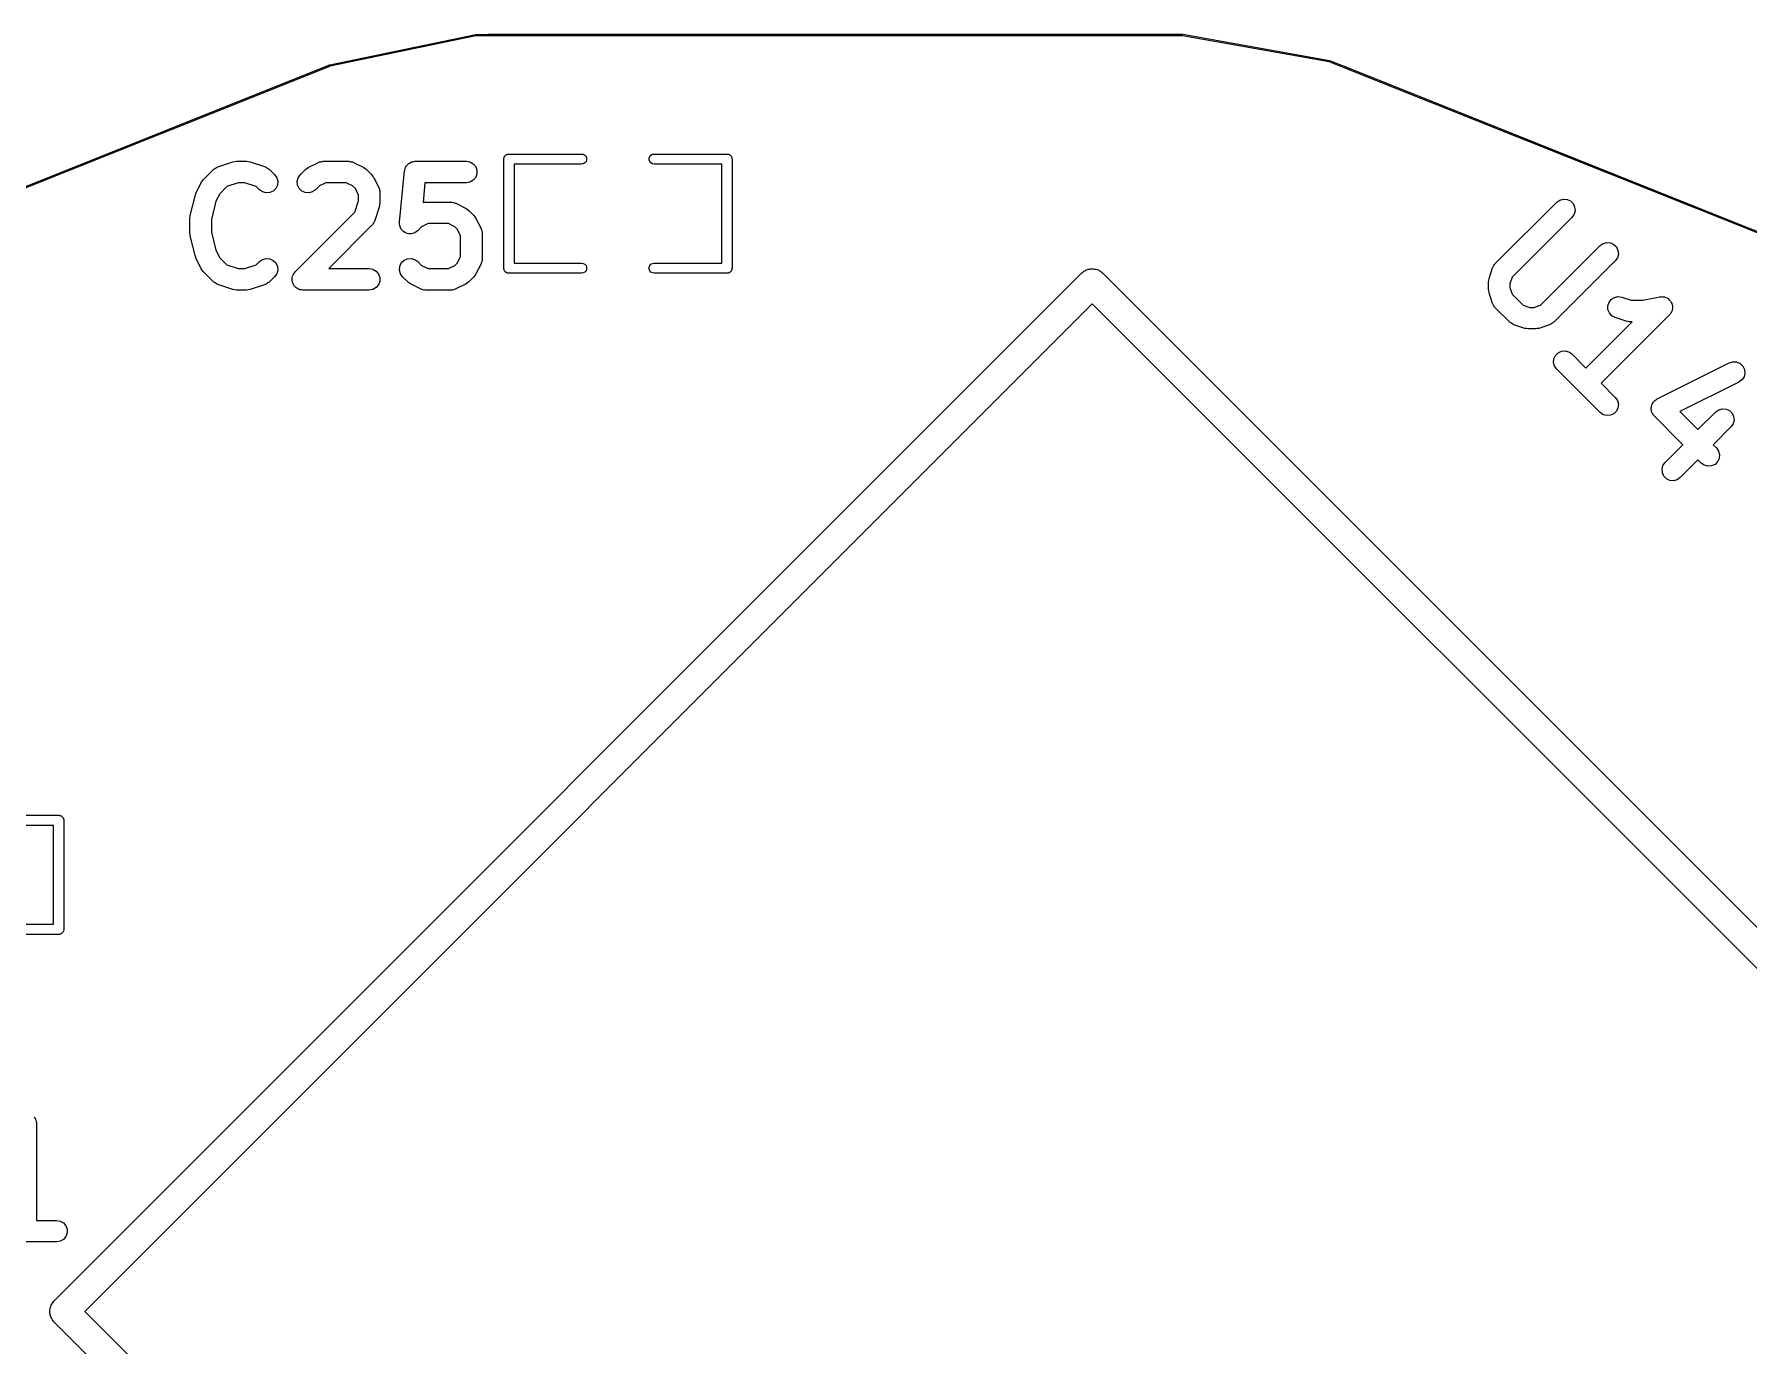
# Model space of a CAD drawing. Extents: x 69.6 to 139.6, y -158 to -61.
# Drawn here: x 98.99 to 110.97, y -103.19 to -94.03 of the extents above; entities that cross this region are included whole.
import ezdxf

# ---------------------------------------------------------------- set-up
doc = ezdxf.new("R2010")
doc.units = 0
doc.header["$MEASUREMENT"] = 0
doc.layers.add('BLACK', color=7, linetype='CONTINUOUS')

msp = doc.modelspace()

# ---------------------------------------------------------------- linework, layer by layer
at = {"layer": 'Black'}
for p, q in [((101.056, -94.2397), (102.076, -94.0284)), ((102.078, -94.0383), (101.058, -94.2495)), ((102.076, -94.0284), (102.077, -94.0283)), ((102.076, -94.0284), (102.076, -94.0284)), ((102.077, -94.0283), (102.166, -94.027)), ((102.166, -94.037), (102.078, -94.0383)), ((102.166, -94.027), (102.166, -94.027)), ((102.166, -94.027), (102.166, -94.027)), ((102.166, -94.027), (107.011, -94.027)), ((107.011, -94.037), (102.166, -94.037)), ((107.011, -94.027), (107.012, -94.0273)), ((107.012, -94.0367), (107.011, -94.037)), ((107.012, -94.0273), (107.013, -94.0278)), ((107.013, -94.0362), (107.012, -94.0367)), ((107.013, -94.0277), (107.015, -94.0271)), ((107.013, -94.0278), (107.013, -94.0277)), ((107.013, -94.0364), (107.013, -94.0362)), ((107.015, -94.037), (107.013, -94.0364)), ((107.015, -94.0271), (107.017, -94.0271)), ((108.04, -94.2196), (107.015, -94.037)), ((107.017, -94.0271), (108.042, -94.2098)), ((97.1228, -95.8128), (101.05, -94.242)), ((101.054, -94.2512), (97.1265, -95.8221)), ((101.05, -94.242), (101.052, -94.2416)), ((101.052, -94.2416), (101.053, -94.2417)), ((101.053, -94.2415), (101.054, -94.2404)), ((101.053, -94.2417), (101.053, -94.2415)), ((101.054, -94.2404), (101.056, -94.2397)), ((101.055, -94.2503), (101.054, -94.2512)), ((101.056, -94.2495), (101.055, -94.2503)), ((101.058, -94.2495), (101.056, -94.2496)), ((101.056, -94.2496), (101.056, -94.2495)), ((108.123, -94.2513), (108.04, -94.2196)), ((108.042, -94.2098), (108.043, -94.21)), ((108.043, -94.21), (108.043, -94.2101)), ((108.043, -94.2101), (108.126, -94.2419)), ((112.05, -95.8221), (108.123, -94.2513)), ((108.126, -94.2419), (108.126, -94.2419)), ((108.126, -94.2419), (108.127, -94.242)), ((108.127, -94.242), (112.054, -95.8128)), ((102.273, -94.8928), (102.274, -94.8899)), ((102.274, -94.8899), (102.275, -94.8868)), ((102.275, -94.8868), (102.276, -94.8841)), ((102.276, -94.8841), (102.277, -94.8812)), ((102.277, -94.8812), (102.279, -94.8788)), ((102.279, -94.8788), (102.281, -94.8761)), ((102.281, -94.8761), (102.283, -94.8741)), ((102.283, -94.8741), (102.285, -94.8718)), ((102.285, -94.8718), (102.288, -94.8702)), ((102.288, -94.8702), (102.29, -94.8682)), ((102.29, -94.8682), (102.293, -94.8671)), ((102.293, -94.8671), (102.296, -94.8656)), ((102.296, -94.8656), (102.299, -94.865)), ((102.299, -94.865), (102.302, -94.864)), ((102.302, -94.864), (102.305, -94.864)), ((102.305, -94.864), (102.308, -94.8634)), ((102.308, -94.8634), (102.816, -94.8634)), ((102.816, -94.8634), (102.828, -94.8656)), ((102.828, -94.8656), (102.839, -94.8718)), ((102.839, -94.8718), (102.847, -94.8812)), ((102.847, -94.8812), (102.851, -94.8928)), ((103.289, -94.8928), (103.293, -94.8812)), ((103.293, -94.8812), (103.301, -94.8718)), ((103.301, -94.8718), (103.312, -94.8656)), ((103.312, -94.8656), (103.324, -94.8634)), ((103.324, -94.8634), (103.832, -94.8634)), ((103.832, -94.8634), (103.835, -94.864)), ((103.835, -94.864), (103.838, -94.864)), ((103.838, -94.864), (103.841, -94.865)), ((103.841, -94.865), (103.844, -94.8656)), ((103.844, -94.8656), (103.847, -94.8671)), ((103.847, -94.8671), (103.85, -94.8682)), ((103.85, -94.8682), (103.852, -94.8702)), ((103.852, -94.8702), (103.855, -94.8718)), ((103.855, -94.8718), (103.857, -94.8741)), ((103.857, -94.8741), (103.859, -94.8761)), ((103.859, -94.8761), (103.861, -94.8788)), ((103.861, -94.8788), (103.863, -94.8812)), ((103.863, -94.8812), (103.864, -94.8841)), ((103.864, -94.8841), (103.865, -94.8868)), ((103.865, -94.8868), (103.866, -94.8899)), ((103.866, -94.8899), (103.867, -94.8928)), ((100.172, -95.0434), (100.243, -94.972)), ((100.243, -94.972), (100.247, -94.9695)), ((100.247, -94.9695), (100.25, -94.9663)), ((100.25, -94.9663), (100.258, -94.9621)), ((100.258, -94.9621), (100.265, -94.957)), ((100.265, -94.957), (100.269, -94.9559)), ((100.269, -94.9559), (100.273, -94.9538)), ((100.273, -94.9538), (100.38, -94.9181)), ((100.38, -94.9181), (100.392, -94.9164)), ((100.392, -94.9164), (100.404, -94.9143)), ((100.404, -94.9143), (100.475, -94.9143)), ((100.475, -94.9143), (100.487, -94.9164)), ((100.487, -94.9164), (100.499, -94.9181)), ((100.499, -94.9181), (100.606, -94.9538)), ((100.606, -94.9538), (100.61, -94.9559)), ((100.61, -94.9559), (100.614, -94.957)), ((100.614, -94.957), (100.621, -94.9621)), ((100.621, -94.9621), (100.629, -94.9663)), ((100.629, -94.9663), (100.632, -94.9695)), ((100.632, -94.9695), (100.635, -94.972)), ((100.635, -94.972), (100.671, -95.0077)), ((100.671, -95.0077), (100.686, -95.029)), ((100.836, -95.029), (100.851, -95.0077)), ((100.851, -95.0077), (100.886, -94.972)), ((100.886, -94.972), (100.896, -94.9651)), ((100.896, -94.9651), (100.906, -94.9579)), ((100.906, -94.9579), (100.977, -94.9222)), ((100.977, -94.9222), (100.981, -94.921)), ((100.981, -94.921), (100.985, -94.9188)), ((100.985, -94.9188), (100.994, -94.9173)), ((100.994, -94.9173), (101.002, -94.9148)), ((101.002, -94.9148), (101.006, -94.915)), ((101.006, -94.915), (101.011, -94.9143)), ((101.011, -94.9143), (101.189, -94.9143)), ((101.189, -94.9143), (101.194, -94.915)), ((101.194, -94.915), (101.198, -94.9148)), ((101.198, -94.9148), (101.206, -94.9173)), ((101.206, -94.9173), (101.215, -94.9188)), ((101.215, -94.9188), (101.219, -94.921)), ((101.219, -94.921), (101.223, -94.9222)), ((101.223, -94.9222), (101.294, -94.9579)), ((101.294, -94.9579), (101.304, -94.9651)), ((101.304, -94.9651), (101.314, -94.972)), ((101.314, -94.972), (101.349, -95.0077)), ((101.349, -95.0077), (101.356, -95.0175)), ((101.543, -95.339), (101.579, -94.9818)), ((101.579, -94.9818), (101.58, -94.9791)), ((101.58, -94.9763), (101.583, -94.9666)), ((101.58, -94.9791), (101.58, -94.9763)), ((101.583, -94.9666), (101.586, -94.9567)), ((101.586, -94.9567), (101.588, -94.9544)), ((101.588, -94.9544), (101.589, -94.9518)), ((101.589, -94.9518), (101.595, -94.9439)), ((101.595, -94.9439), (101.601, -94.9356)), ((101.601, -94.9356), (101.604, -94.934)), ((101.604, -94.934), (101.605, -94.9318)), ((101.605, -94.9318), (101.614, -94.9267)), ((101.614, -94.9267), (101.623, -94.9209)), ((101.623, -94.9209), (101.625, -94.9202)), ((101.625, -94.9202), (101.628, -94.9188)), ((101.628, -94.9188), (101.638, -94.917)), ((101.638, -94.917), (101.648, -94.9145)), ((101.648, -94.9145), (101.651, -94.9148)), ((101.651, -94.9148), (101.654, -94.9143)), ((101.654, -94.9143), (102.011, -94.9143)), ((102.011, -94.9143), (102.036, -94.9188)), ((102.036, -94.9188), (102.059, -94.9318)), ((102.059, -94.9318), (102.076, -94.9518)), ((102.076, -94.9518), (102.085, -94.9763)), ((102.085, -95.0023), (102.076, -95.0268)), ((102.085, -94.9763), (102.085, -95.0023)), ((102.272, -94.899), (102.273, -94.8959)), ((102.272, -95.661), (102.272, -94.899)), ((102.273, -94.8959), (102.273, -94.8928)), ((102.816, -94.9346), (102.344, -94.9346)), ((102.344, -94.9346), (102.344, -95.6254)), ((102.828, -94.9324), (102.816, -94.9346)), ((102.839, -94.9262), (102.828, -94.9324)), ((102.847, -94.9168), (102.839, -94.9262)), ((102.851, -94.9052), (102.847, -94.9168)), ((102.851, -94.8928), (102.851, -94.9052)), ((103.289, -94.9052), (103.289, -94.8928)), ((103.293, -94.9168), (103.289, -94.9052)), ((103.301, -94.9262), (103.293, -94.9168)), ((103.312, -94.9324), (103.301, -94.9262)), ((103.324, -94.9346), (103.312, -94.9324)), ((103.796, -94.9346), (103.324, -94.9346)), ((103.796, -95.6254), (103.796, -94.9346)), ((103.867, -94.8928), (103.867, -94.8959)), ((103.867, -94.8959), (103.868, -94.899)), ((103.868, -94.899), (103.868, -95.661)), ((100.122, -95.1343), (100.158, -95.0629)), ((100.158, -95.0629), (100.165, -95.0533)), ((100.165, -95.0533), (100.172, -95.0434)), ((100.337, -95.0906), (100.287, -95.1409)), ((100.416, -95.0643), (100.337, -95.0906)), ((100.463, -95.0643), (100.416, -95.0643)), ((100.542, -95.0906), (100.463, -95.0643)), ((100.565, -95.1137), (100.542, -95.0906)), ((100.586, -95.1287), (100.565, -95.1137)), ((100.611, -95.1354), (100.586, -95.1287)), ((100.661, -95.1222), (100.637, -95.1332)), ((100.679, -95.1037), (100.661, -95.1222)), ((100.69, -95.0801), (100.679, -95.1037)), ((100.686, -95.029), (100.693, -95.0542)), ((100.693, -95.0542), (100.69, -95.0801)), ((100.829, -95.0542), (100.836, -95.029)), ((100.831, -95.0801), (100.829, -95.0542)), ((100.842, -95.1037), (100.831, -95.0801)), ((100.861, -95.1222), (100.842, -95.1037)), ((100.884, -95.1332), (100.861, -95.1222)), ((100.935, -95.1287), (100.91, -95.1354)), ((100.957, -95.1137), (100.935, -95.1287)), ((100.984, -95.0866), (100.957, -95.1137)), ((101.028, -95.0643), (100.984, -95.0866)), ((101.172, -95.0643), (101.028, -95.0643)), ((101.216, -95.0866), (101.172, -95.0643)), ((101.235, -95.1051), (101.216, -95.0866)), ((101.257, -95.1498), (101.235, -95.1051)), ((101.356, -95.0175), (101.364, -95.0272)), ((101.364, -95.0272), (101.399, -95.0986)), ((101.399, -95.0986), (101.4, -95.1027)), ((101.4, -95.1027), (101.403, -95.1065)), ((101.403, -95.1065), (101.404, -95.1151)), ((101.404, -95.1151), (101.407, -95.1236)), ((101.407, -95.1236), (101.406, -95.1279)), ((101.406, -95.1279), (101.407, -95.1321)), ((101.721, -95.0643), (101.708, -95.2031)), ((102.011, -95.0643), (101.721, -95.0643)), ((102.036, -95.0598), (102.011, -95.0643)), ((102.059, -95.0467), (102.036, -95.0598)), ((102.076, -95.0268), (102.059, -95.0467)), ((100.081, -95.2925), (100.117, -95.1497)), ((100.117, -95.1497), (100.12, -95.1422)), ((100.12, -95.1422), (100.122, -95.1343)), ((100.26, -95.194), (100.229, -95.3199)), ((100.287, -95.1409), (100.26, -95.194)), ((100.637, -95.1332), (100.611, -95.1354)), ((100.91, -95.1354), (100.884, -95.1332)), ((101.231, -95.2702), (101.257, -95.1914)), ((101.257, -95.1914), (101.257, -95.1498)), ((101.403, -95.2273), (101.368, -95.3344)), ((101.405, -95.2154), (101.403, -95.2273)), ((101.407, -95.2036), (101.405, -95.2154)), ((101.407, -95.1321), (101.407, -95.2036)), ((101.708, -95.203), (101.716, -95.2005)), ((101.708, -95.2031), (101.708, -95.203)), ((101.716, -95.2005), (101.721, -95.2007)), ((101.721, -95.2007), (101.725, -95.2)), ((101.725, -95.2), (101.904, -95.2)), ((101.904, -95.2), (101.908, -95.2007)), ((101.908, -95.2007), (101.912, -95.2005)), ((101.912, -95.2005), (101.921, -95.203)), ((101.921, -95.203), (101.929, -95.2045)), ((101.929, -95.2045), (101.933, -95.2067)), ((101.933, -95.2067), (101.937, -95.2079)), ((101.937, -95.2079), (102.009, -95.2436)), ((102.009, -95.2436), (102.018, -95.2508)), ((109.201, -95.6293), (109.631, -95.1999)), ((109.631, -95.1999), (109.652, -95.185)), ((109.652, -95.185), (109.677, -95.1783)), ((109.677, -95.1783), (109.703, -95.1805)), ((109.703, -95.1805), (109.727, -95.1915)), ((109.727, -95.1915), (109.745, -95.21)), ((109.745, -95.21), (109.756, -95.2336)), ((109.756, -95.2336), (109.759, -95.2595)), ((100.079, -95.3107), (100.08, -95.3017)), ((100.079, -95.4179), (100.079, -95.3107)), ((100.08, -95.3017), (100.081, -95.2925)), ((100.229, -95.3199), (100.229, -95.4086)), ((100.815, -95.6863), (101.231, -95.2702)), ((101.349, -95.3637), (101.049, -95.6643)), ((101.352, -95.3602), (101.349, -95.3637)), ((101.355, -95.3573), (101.352, -95.3602)), ((101.359, -95.3496), (101.355, -95.3573)), ((101.364, -95.3424), (101.359, -95.3496)), ((101.366, -95.3382), (101.364, -95.3424)), ((101.368, -95.3344), (101.366, -95.3382)), ((101.543, -95.3394), (101.543, -95.339)), ((101.543, -95.3399), (101.543, -95.3394)), ((101.544, -95.3524), (101.543, -95.3399)), ((101.545, -95.3649), (101.544, -95.3524)), ((101.545, -95.3654), (101.545, -95.3649)), ((101.545, -95.3658), (101.545, -95.3654)), ((101.551, -95.3772), (101.545, -95.3658)), ((101.743, -95.35), (101.698, -95.3724)), ((101.886, -95.35), (101.743, -95.35)), ((101.931, -95.3724), (101.886, -95.35)), ((102.018, -95.2508), (102.028, -95.2577)), ((102.028, -95.2577), (102.064, -95.2934)), ((102.064, -95.2934), (102.071, -95.3032)), ((102.071, -95.3032), (102.078, -95.3129)), ((102.078, -95.3129), (102.114, -95.3843)), ((109.737, -95.306), (109.32, -95.7228)), ((109.752, -95.2847), (109.737, -95.306)), ((109.759, -95.2595), (109.752, -95.2847)), ((100.08, -95.4269), (100.079, -95.4179)), ((100.081, -95.436), (100.08, -95.4269)), ((100.117, -95.5789), (100.081, -95.436)), ((100.229, -95.4086), (100.26, -95.5345)), ((101.556, -95.3887), (101.551, -95.3772)), ((101.556, -95.389), (101.556, -95.3887)), ((101.556, -95.3894), (101.556, -95.389)), ((101.565, -95.3984), (101.556, -95.3894)), ((101.574, -95.4073), (101.565, -95.3984)), ((101.575, -95.4075), (101.574, -95.4073)), ((101.575, -95.4079), (101.575, -95.4075)), ((101.586, -95.4132), (101.575, -95.4079)), ((101.598, -95.4186), (101.586, -95.4132)), ((101.598, -95.4187), (101.598, -95.4186)), ((101.598, -95.4189), (101.598, -95.4187)), ((101.611, -95.42), (101.598, -95.4189)), ((101.623, -95.4212), (101.611, -95.42)), ((101.624, -95.4211), (101.623, -95.4212)), ((101.637, -95.4179), (101.624, -95.4211)), ((101.624, -95.4211), (101.624, -95.4211)), ((101.649, -95.4148), (101.637, -95.4179)), ((101.65, -95.4144), (101.649, -95.4145)), ((101.649, -95.4145), (101.649, -95.4148)), ((101.66, -95.4072), (101.65, -95.4144)), ((101.67, -95.4001), (101.66, -95.4072)), ((101.671, -95.3997), (101.67, -95.4001)), ((101.698, -95.3724), (101.671, -95.3995)), ((101.671, -95.3995), (101.671, -95.3997)), ((101.949, -95.3909), (101.931, -95.3724)), ((101.971, -95.4356), (101.949, -95.3909)), ((101.971, -95.5787), (101.971, -95.4356)), ((102.114, -95.3843), (102.115, -95.3885)), ((102.115, -95.3885), (102.117, -95.3922)), ((102.117, -95.3922), (102.118, -95.4009)), ((102.118, -95.4009), (102.121, -95.4093)), ((102.121, -95.4093), (102.121, -95.4136)), ((102.121, -95.4136), (102.121, -95.4179)), ((102.121, -95.4179), (102.121, -95.5964)), ((109.934, -95.503), (109.955, -95.4881)), ((109.955, -95.4881), (109.98, -95.4813)), ((109.98, -95.4813), (110.006, -95.4836)), ((110.006, -95.4836), (110.03, -95.4946)), ((100.12, -95.5864), (100.117, -95.5789)), ((100.122, -95.5943), (100.12, -95.5864)), ((100.158, -95.6657), (100.122, -95.5943)), ((100.26, -95.5345), (100.287, -95.5877)), ((100.287, -95.5877), (100.337, -95.638)), ((100.565, -95.6148), (100.586, -95.5999)), ((100.586, -95.5999), (100.611, -95.5931)), ((100.611, -95.5931), (100.637, -95.5954)), ((100.637, -95.5954), (100.661, -95.6064)), ((100.661, -95.6064), (100.679, -95.6248)), ((101.556, -95.6248), (101.575, -95.6064)), ((101.575, -95.6064), (101.598, -95.5954)), ((101.598, -95.5954), (101.624, -95.5931)), ((101.624, -95.5931), (101.65, -95.5999)), ((101.65, -95.5999), (101.671, -95.6148)), ((101.949, -95.6234), (101.971, -95.5787)), ((102.121, -95.605), (102.118, -95.6134)), ((102.121, -95.5964), (102.121, -95.6007)), ((102.121, -95.6007), (102.121, -95.605)), ((109.517, -95.9198), (109.934, -95.503)), ((110.04, -95.6091), (109.611, -96.0384)), ((110.03, -95.4946), (110.048, -95.513)), ((110.055, -95.5877), (110.04, -95.6091)), ((110.048, -95.513), (110.059, -95.5366)), ((110.062, -95.5626), (110.055, -95.5877)), ((110.059, -95.5366), (110.062, -95.5626)), ((99.129, -102.878), (106.313, -95.694)), ((100.165, -95.6753), (100.158, -95.6657)), ((100.172, -95.6852), (100.165, -95.6753)), ((100.243, -95.7566), (100.172, -95.6852)), ((100.337, -95.638), (100.416, -95.6643)), ((100.416, -95.6643), (100.463, -95.6643)), ((100.463, -95.6643), (100.542, -95.638)), ((100.542, -95.638), (100.565, -95.6148)), ((100.671, -95.7209), (100.635, -95.7566)), ((100.686, -95.6996), (100.671, -95.7209)), ((100.679, -95.6248), (100.69, -95.6484)), ((100.693, -95.6744), (100.686, -95.6996)), ((100.69, -95.6484), (100.693, -95.6744)), ((100.794, -95.7263), (100.797, -95.7171)), ((100.794, -95.7296), (100.794, -95.7263)), ((100.797, -95.7171), (100.8, -95.7076)), ((100.8, -95.7076), (100.802, -95.7049)), ((100.802, -95.7049), (100.803, -95.7018)), ((100.803, -95.7018), (100.809, -95.6943)), ((100.809, -95.6943), (100.815, -95.6863)), ((101.049, -95.6643), (101.332, -95.6643)), ((101.332, -95.6643), (101.358, -95.6688)), ((101.358, -95.6688), (101.38, -95.6818)), ((101.38, -95.6818), (101.397, -95.7018)), ((101.397, -95.7018), (101.406, -95.7263)), ((101.406, -95.7263), (101.406, -95.7523)), ((101.543, -95.6744), (101.545, -95.6484)), ((101.55, -95.6996), (101.543, -95.6744)), ((101.545, -95.6484), (101.556, -95.6248)), ((101.565, -95.7209), (101.55, -95.6996)), ((101.601, -95.7566), (101.565, -95.7209)), ((101.671, -95.6148), (101.698, -95.6419)), ((101.698, -95.6419), (101.743, -95.6643)), ((101.743, -95.6643), (101.886, -95.6643)), ((101.886, -95.6643), (101.931, -95.6419)), ((101.931, -95.6419), (101.949, -95.6234)), ((102.064, -95.7209), (102.028, -95.7566)), ((102.071, -95.7111), (102.064, -95.7209)), ((102.078, -95.7014), (102.071, -95.7111)), ((102.114, -95.63), (102.078, -95.7014)), ((102.115, -95.6258), (102.114, -95.63)), ((102.117, -95.6221), (102.115, -95.6258)), ((102.118, -95.6134), (102.117, -95.6221)), ((102.273, -95.6641), (102.272, -95.661)), ((102.273, -95.6672), (102.273, -95.6641)), ((102.274, -95.6701), (102.273, -95.6672)), ((102.275, -95.6732), (102.274, -95.6701)), ((102.276, -95.6759), (102.275, -95.6732)), ((102.277, -95.6788), (102.276, -95.6759)), ((102.279, -95.6812), (102.277, -95.6788)), ((102.281, -95.6839), (102.279, -95.6812)), ((102.283, -95.6859), (102.281, -95.6839)), ((102.285, -95.6882), (102.283, -95.6859)), ((102.288, -95.6898), (102.285, -95.6882)), ((102.29, -95.6918), (102.288, -95.6898)), ((102.293, -95.6929), (102.29, -95.6918)), ((102.296, -95.6944), (102.293, -95.6929)), ((102.299, -95.695), (102.296, -95.6944)), ((102.302, -95.696), (102.299, -95.695)), ((102.305, -95.696), (102.302, -95.696)), ((102.308, -95.6966), (102.305, -95.696)), ((102.816, -95.6966), (102.308, -95.6966)), ((102.344, -95.6254), (102.816, -95.6254)), ((102.816, -95.6254), (102.828, -95.6276)), ((102.828, -95.6944), (102.816, -95.6966)), ((102.828, -95.6276), (102.839, -95.6338)), ((102.839, -95.6882), (102.828, -95.6944)), ((102.839, -95.6338), (102.847, -95.6432)), ((102.847, -95.6788), (102.839, -95.6882)), ((102.847, -95.6432), (102.851, -95.6548)), ((102.851, -95.6672), (102.847, -95.6788)), ((102.851, -95.6548), (102.851, -95.6672)), ((103.289, -95.6548), (103.293, -95.6432)), ((103.289, -95.6672), (103.289, -95.6548)), ((103.293, -95.6788), (103.289, -95.6672)), ((103.293, -95.6432), (103.301, -95.6338)), ((103.301, -95.6882), (103.293, -95.6788)), ((103.301, -95.6338), (103.312, -95.6276)), ((103.312, -95.6944), (103.301, -95.6882)), ((103.312, -95.6276), (103.324, -95.6254)), ((103.324, -95.6966), (103.312, -95.6944)), ((103.324, -95.6254), (103.796, -95.6254)), ((103.832, -95.6966), (103.324, -95.6966)), ((103.835, -95.696), (103.832, -95.6966)), ((103.838, -95.696), (103.835, -95.696)), ((103.841, -95.695), (103.838, -95.696)), ((103.844, -95.6944), (103.841, -95.695)), ((103.847, -95.6929), (103.844, -95.6944)), ((103.85, -95.6918), (103.847, -95.6929)), ((103.852, -95.6898), (103.85, -95.6918)), ((103.855, -95.6882), (103.852, -95.6898)), ((103.857, -95.6859), (103.855, -95.6882)), ((103.859, -95.6839), (103.857, -95.6859)), ((103.861, -95.6812), (103.859, -95.6839)), ((103.863, -95.6788), (103.861, -95.6812)), ((103.864, -95.6759), (103.863, -95.6788)), ((103.865, -95.6732), (103.864, -95.6759)), ((103.866, -95.6701), (103.865, -95.6732)), ((103.867, -95.6672), (103.866, -95.6701)), ((103.868, -95.661), (103.867, -95.6641)), ((103.867, -95.6641), (103.867, -95.6672)), ((106.313, -95.694), (106.32, -95.6889)), ((106.32, -95.6889), (106.327, -95.6826)), ((106.327, -95.6826), (106.335, -95.6788)), ((106.335, -95.6788), (106.342, -95.6737)), ((106.342, -95.6737), (106.351, -95.6714)), ((106.351, -95.6714), (106.359, -95.6677)), ((106.359, -95.6677), (106.368, -95.6669)), ((106.368, -95.6669), (106.376, -95.6646)), ((106.376, -95.6646), (106.385, -95.6654)), ((106.385, -95.6654), (106.394, -95.6646)), ((106.394, -95.6646), (106.402, -95.6669)), ((106.402, -95.6669), (106.411, -95.6677)), ((106.411, -95.6677), (106.419, -95.6714)), ((106.419, -95.6714), (106.428, -95.6737)), ((106.428, -95.6737), (106.435, -95.6788)), ((106.435, -95.6788), (106.443, -95.6826)), ((106.443, -95.6826), (106.45, -95.6889)), ((106.45, -95.6889), (106.457, -95.694)), ((106.457, -95.694), (113.192, -102.429)), ((109.158, -95.7343), (109.183, -95.6586)), ((109.183, -95.6586), (109.185, -95.6548)), ((109.185, -95.6548), (109.187, -95.6506)), ((109.187, -95.6506), (109.192, -95.6434)), ((109.192, -95.6434), (109.196, -95.6357)), ((109.196, -95.6357), (109.199, -95.6328)), ((109.199, -95.6328), (109.201, -95.6293)), ((109.32, -95.7228), (109.304, -95.7702)), ((100.247, -95.7591), (100.243, -95.7566)), ((100.25, -95.7623), (100.247, -95.7591)), ((100.258, -95.7665), (100.25, -95.7623)), ((100.265, -95.7715), (100.258, -95.7665)), ((100.269, -95.7727), (100.265, -95.7715)), ((100.273, -95.7747), (100.269, -95.7727)), ((100.38, -95.8104), (100.273, -95.7747)), ((100.392, -95.8122), (100.38, -95.8104)), ((100.404, -95.8143), (100.392, -95.8122)), ((100.475, -95.8143), (100.404, -95.8143)), ((100.487, -95.8122), (100.475, -95.8143)), ((100.499, -95.8104), (100.487, -95.8122)), ((100.606, -95.7747), (100.499, -95.8104)), ((100.61, -95.7727), (100.606, -95.7747)), ((100.614, -95.7715), (100.61, -95.7727)), ((100.621, -95.7665), (100.614, -95.7715)), ((100.629, -95.7623), (100.621, -95.7665)), ((100.632, -95.7591), (100.629, -95.7623)), ((100.635, -95.7566), (100.632, -95.7591)), ((100.793, -95.7327), (100.794, -95.7296)), ((100.794, -95.7425), (100.793, -95.7327)), ((100.794, -95.7523), (100.794, -95.7425)), ((100.795, -95.7554), (100.794, -95.7523)), ((100.795, -95.7587), (100.795, -95.7554)), ((100.8, -95.7676), (100.795, -95.7587)), ((100.803, -95.7768), (100.8, -95.7676)), ((100.805, -95.7793), (100.803, -95.7768)), ((100.806, -95.7823), (100.805, -95.7793)), ((100.813, -95.7892), (100.806, -95.7823)), ((100.82, -95.7967), (100.813, -95.7892)), ((100.823, -95.7984), (100.82, -95.7967)), ((100.825, -95.8007), (100.823, -95.7984)), ((100.834, -95.8049), (100.825, -95.8007)), ((100.842, -95.8098), (100.834, -95.8049)), ((100.845, -95.8103), (100.842, -95.8098)), ((100.848, -95.8117), (100.845, -95.8103)), ((100.858, -95.8126), (100.848, -95.8117)), ((100.868, -95.8143), (100.858, -95.8126)), ((101.332, -95.8143), (100.868, -95.8143)), ((101.358, -95.8098), (101.332, -95.8143)), ((101.38, -95.7967), (101.358, -95.8098)), ((101.397, -95.7768), (101.38, -95.7967)), ((101.406, -95.7523), (101.397, -95.7768)), ((101.61, -95.7635), (101.601, -95.7566)), ((101.62, -95.7707), (101.61, -95.7635)), ((101.691, -95.8064), (101.62, -95.7707)), ((101.696, -95.8076), (101.691, -95.8064)), ((101.699, -95.8098), (101.696, -95.8076)), ((101.708, -95.8113), (101.699, -95.8098)), ((101.716, -95.8138), (101.708, -95.8113)), ((101.721, -95.8135), (101.716, -95.8138)), ((101.725, -95.8143), (101.721, -95.8135)), ((101.904, -95.8143), (101.725, -95.8143)), ((101.908, -95.8135), (101.904, -95.8143)), ((101.912, -95.8138), (101.908, -95.8135)), ((101.921, -95.8113), (101.912, -95.8138)), ((101.929, -95.8098), (101.921, -95.8113)), ((101.933, -95.8076), (101.929, -95.8098)), ((101.937, -95.8064), (101.933, -95.8076)), ((102.009, -95.7707), (101.937, -95.8064)), ((102.018, -95.7635), (102.009, -95.7707)), ((102.028, -95.7566), (102.018, -95.7635)), ((109.154, -95.7581), (109.156, -95.7462)), ((109.154, -95.8086), (109.154, -95.7581)), ((109.156, -95.8204), (109.154, -95.8086)), ((109.156, -95.7462), (109.158, -95.7343)), ((109.158, -95.8323), (109.156, -95.8204)), ((109.183, -95.908), (109.158, -95.8323)), ((109.304, -95.7702), (109.304, -95.7964)), ((109.304, -95.7964), (109.32, -95.8438)), ((109.32, -95.8438), (109.396, -95.9198)), ((106.385, -95.9095), (99.3445, -102.95)), ((113.019, -102.543), (106.385, -95.9095)), ((109.185, -95.9118), (109.183, -95.908)), ((109.187, -95.916), (109.185, -95.9118)), ((109.192, -95.9232), (109.187, -95.916)), ((109.196, -95.9309), (109.192, -95.9232)), ((109.199, -95.9338), (109.196, -95.9309)), ((109.201, -95.9374), (109.199, -95.9338)), ((109.302, -96.0384), (109.201, -95.9374)), ((109.396, -95.9198), (109.443, -95.9356)), ((109.443, -95.9356), (109.47, -95.9356)), ((109.47, -95.9356), (109.517, -95.9198)), ((109.988, -95.9238), (109.997, -95.8991)), ((109.989, -95.9499), (109.988, -95.9238)), ((109.999, -95.9741), (109.989, -95.9499)), ((109.997, -95.8991), (110.013, -95.8787)), ((110.013, -95.8787), (110.035, -95.8651)), ((110.035, -95.8651), (110.061, -95.8599)), ((110.061, -95.8599), (110.086, -95.8637)), ((110.086, -95.8637), (110.151, -95.8851)), ((110.151, -95.8851), (110.232, -95.8851)), ((110.232, -95.8851), (110.351, -95.8613)), ((110.351, -95.8613), (110.355, -95.8612)), ((110.355, -95.8612), (110.359, -95.8601)), ((110.359, -95.8601), (110.368, -95.8609)), ((110.368, -95.8609), (110.377, -95.8607)), ((110.377, -95.8607), (110.381, -95.862)), ((110.381, -95.862), (110.385, -95.8624)), ((110.385, -95.8624), (110.393, -95.8662)), ((110.393, -95.8662), (110.402, -95.869)), ((110.402, -95.869), (110.405, -95.8716)), ((110.405, -95.8716), (110.409, -95.8734)), ((110.409, -95.8734), (110.415, -95.8797)), ((110.415, -95.8797), (110.422, -95.8853)), ((110.422, -95.8853), (110.424, -95.8889)), ((110.424, -95.8889), (110.427, -95.8918)), ((110.427, -95.8918), (110.431, -95.8999)), ((110.434, -95.9665), (110.429, -95.9739)), ((110.431, -95.8999), (110.436, -95.9076)), ((110.435, -95.9625), (110.434, -95.9665)), ((110.437, -95.9589), (110.435, -95.9625)), ((110.436, -95.9076), (110.436, -95.9117)), ((110.436, -95.9117), (110.438, -95.9154)), ((110.438, -95.95), (110.437, -95.9589)), ((110.438, -95.9154), (110.439, -95.9243)), ((110.44, -95.9414), (110.438, -95.95)), ((110.439, -95.9243), (110.441, -95.9331)), ((110.441, -95.9331), (110.44, -95.9372)), ((110.44, -95.9372), (110.44, -95.9414)), ((109.306, -96.0409), (109.302, -96.0384)), ((109.309, -96.0441), (109.306, -96.0409)), ((109.317, -96.0483), (109.309, -96.0441)), ((109.324, -96.0533), (109.317, -96.0483)), ((109.328, -96.0544), (109.324, -96.0533)), ((109.332, -96.0565), (109.328, -96.0544)), ((109.408, -96.0817), (109.332, -96.0565)), ((109.419, -96.0835), (109.408, -96.0817)), ((109.431, -96.0856), (109.419, -96.0835)), ((109.482, -96.0856), (109.431, -96.0856)), ((109.494, -96.0835), (109.482, -96.0856)), ((109.506, -96.0817), (109.494, -96.0835)), ((109.581, -96.0565), (109.506, -96.0817)), ((109.585, -96.0544), (109.581, -96.0565)), ((109.589, -96.0533), (109.585, -96.0544)), ((109.596, -96.0483), (109.589, -96.0533)), ((109.604, -96.0441), (109.596, -96.0483)), ((109.607, -96.0409), (109.604, -96.0441)), ((109.611, -96.0384), (109.607, -96.0409)), ((109.835, -96.3591), (110.159, -96.0351)), ((110.419, -95.9879), (109.941, -96.4652)), ((110.016, -95.9936), (109.999, -95.9741)), ((110.039, -96.006), (110.016, -95.9936)), ((110.115, -96.0312), (110.039, -96.006)), ((110.127, -96.033), (110.115, -96.0312)), ((110.138, -96.0351), (110.127, -96.033)), ((110.159, -96.0351), (110.138, -96.0351)), ((110.421, -95.9845), (110.419, -95.9879)), ((110.424, -95.9817), (110.421, -95.9845)), ((110.429, -95.9739), (110.424, -95.9817)), ((109.609, -96.3202), (109.611, -96.2942)), ((109.616, -96.3453), (109.609, -96.3202)), ((109.611, -96.2942), (109.622, -96.2706)), ((109.622, -96.2706), (109.641, -96.2522)), ((109.641, -96.2522), (109.664, -96.2412)), ((109.664, -96.2412), (109.69, -96.2389)), ((109.69, -96.2389), (109.716, -96.2457)), ((109.716, -96.2457), (109.737, -96.2606)), ((109.737, -96.2606), (109.835, -96.3591)), ((110.332, -96.5749), (110.837, -96.3223)), ((110.837, -96.3223), (110.862, -96.3149)), ((110.862, -96.3149), (110.888, -96.3165)), ((110.888, -96.3165), (110.912, -96.3268)), ((110.912, -96.3268), (110.931, -96.3447)), ((109.631, -96.3667), (109.616, -96.3453)), ((109.934, -96.6697), (109.631, -96.3667)), ((110.925, -96.441), (110.904, -96.4565)), ((110.94, -96.4192), (110.925, -96.441)), ((110.931, -96.3447), (110.943, -96.368)), ((110.946, -96.3939), (110.94, -96.4192)), ((110.943, -96.368), (110.946, -96.3939)), ((109.941, -96.4652), (110.04, -96.5637)), ((110.04, -96.5637), (110.055, -96.585)), ((110.904, -96.4565), (110.492, -96.6625)), ((109.955, -96.6847), (109.934, -96.6697)), ((109.98, -96.6914), (109.955, -96.6847)), ((110.03, -96.6781), (110.006, -96.6891)), ((110.048, -96.6597), (110.03, -96.6781)), ((110.059, -96.6361), (110.048, -96.6597)), ((110.055, -96.585), (110.062, -96.6102)), ((110.062, -96.6102), (110.059, -96.6361)), ((110.291, -96.6374), (110.293, -96.6301)), ((110.291, -96.643), (110.291, -96.6374)), ((110.291, -96.6485), (110.291, -96.643)), ((110.293, -96.6558), (110.291, -96.6485)), ((110.293, -96.6225), (110.296, -96.6175)), ((110.293, -96.6301), (110.293, -96.6225)), ((110.294, -96.6633), (110.293, -96.6558)), ((110.296, -96.6683), (110.294, -96.6633)), ((110.296, -96.6175), (110.297, -96.6121)), ((110.298, -96.6736), (110.296, -96.6683)), ((110.297, -96.6121), (110.301, -96.6058)), ((110.302, -96.6798), (110.298, -96.6736)), ((110.301, -96.6058), (110.304, -96.5989)), ((110.305, -96.6866), (110.302, -96.6798)), ((110.304, -96.5989), (110.308, -96.595)), ((110.309, -96.6904), (110.305, -96.6866)), ((110.308, -96.595), (110.311, -96.5904)), ((110.311, -96.5904), (110.317, -96.5859)), ((110.317, -96.5859), (110.323, -96.5805)), ((110.323, -96.5805), (110.328, -96.5782)), ((110.328, -96.5782), (110.332, -96.5749)), ((110.492, -96.6625), (110.618, -96.7884)), ((110.618, -96.7884), (110.742, -96.6647)), ((110.742, -96.6647), (110.763, -96.6497)), ((110.763, -96.6497), (110.788, -96.643)), ((110.788, -96.643), (110.814, -96.6453)), ((110.814, -96.6453), (110.838, -96.6563)), ((110.838, -96.6563), (110.856, -96.6747)), ((110.856, -96.6747), (110.867, -96.6983)), ((110.006, -96.6891), (109.98, -96.6914)), ((110.313, -96.695), (110.309, -96.6904)), ((110.512, -96.8945), (110.313, -96.695)), ((110.848, -96.7707), (110.724, -96.8945)), ((110.863, -96.7494), (110.848, -96.7707)), ((110.87, -96.7242), (110.863, -96.7494)), ((110.867, -96.6983), (110.87, -96.7242)), ((110.388, -97.0182), (110.512, -96.8945)), ((110.724, -96.8945), (110.747, -96.9172)), ((110.747, -96.9172), (110.762, -96.9385)), ((110.367, -97.0647), (110.373, -97.0396)), ((110.373, -97.0396), (110.388, -97.0182)), ((110.618, -97.0005), (110.494, -97.1243)), ((110.641, -97.0233), (110.618, -97.0005)), ((110.662, -97.0382), (110.641, -97.0233)), ((110.687, -97.045), (110.662, -97.0382)), ((110.713, -97.0427), (110.687, -97.045)), ((110.737, -97.0317), (110.713, -97.0427)), ((110.755, -97.0133), (110.737, -97.0317)), ((110.766, -96.9897), (110.755, -97.0133)), ((110.762, -96.9385), (110.769, -96.9637)), ((110.769, -96.9637), (110.766, -96.9897)), ((110.369, -97.0907), (110.367, -97.0647)), ((110.38, -97.1143), (110.369, -97.0907)), ((110.398, -97.1327), (110.38, -97.1143)), ((110.422, -97.1437), (110.398, -97.1327)), ((110.448, -97.146), (110.422, -97.1437)), ((110.473, -97.1392), (110.448, -97.146)), ((110.494, -97.1243), (110.473, -97.1392)), ((98.654, -99.4834), (99.162, -99.4834)), ((99.1264, -99.5546), (98.654, -99.5546)), ((99.1264, -100.245), (99.1264, -99.5546)), ((99.162, -99.4834), (99.1651, -99.484)), ((99.1651, -99.484), (99.1682, -99.484)), ((99.1682, -99.484), (99.1711, -99.485)), ((99.1711, -99.485), (99.1742, -99.4856)), ((99.1742, -99.4856), (99.1769, -99.4871)), ((99.1769, -99.4871), (99.1798, -99.4882)), ((99.1798, -99.4882), (99.1822, -99.4902)), ((99.1822, -99.4902), (99.1849, -99.4918)), ((99.1849, -99.4918), (99.1869, -99.4941)), ((99.1869, -99.4941), (99.1892, -99.4961)), ((99.1892, -99.4961), (99.1908, -99.4988)), ((99.1908, -99.4988), (99.1928, -99.5012)), ((99.1928, -99.5012), (99.1939, -99.5041)), ((99.1939, -99.5041), (99.1954, -99.5068)), ((99.1954, -99.5068), (99.196, -99.5099)), ((99.196, -99.5099), (99.197, -99.5128)), ((99.197, -99.5128), (99.197, -99.5159)), ((99.197, -99.5159), (99.1976, -99.519)), ((99.1976, -99.519), (99.1976, -100.281)), ((98.654, -100.245), (99.1264, -100.245)), ((99.1976, -100.281), (99.197, -100.284)), ((99.162, -100.317), (98.654, -100.317)), ((99.1651, -100.316), (99.162, -100.317)), ((99.1682, -100.316), (99.1651, -100.316)), ((99.1711, -100.315), (99.1682, -100.316)), ((99.1742, -100.314), (99.1711, -100.315)), ((99.1769, -100.313), (99.1742, -100.314)), ((99.1798, -100.312), (99.1769, -100.313)), ((99.1822, -100.31), (99.1798, -100.312)), ((99.1849, -100.308), (99.1822, -100.31)), ((99.1869, -100.306), (99.1849, -100.308)), ((99.1892, -100.304), (99.1869, -100.306)), ((99.1908, -100.301), (99.1892, -100.304)), ((99.1928, -100.299), (99.1908, -100.301)), ((99.1939, -100.296), (99.1928, -100.299)), ((99.1954, -100.293), (99.1939, -100.296)), ((99.196, -100.29), (99.1954, -100.293)), ((99.197, -100.287), (99.196, -100.29)), ((99.197, -100.284), (99.197, -100.287)), ((98.9896, -101.591), (98.9941, -101.599)), ((98.9941, -101.599), (98.9994, -101.606)), ((98.9994, -101.606), (99.0005, -101.61)), ((99.0005, -101.61), (99.0026, -101.614)), ((99.0026, -101.614), (99.0042, -101.622)), ((99.0042, -101.622), (99.0067, -101.631)), ((99.0067, -101.631), (99.0064, -101.635)), ((99.0064, -101.635), (99.0071, -101.639)), ((99.0071, -101.639), (99.0071, -102.314)), ((99.0071, -102.314), (99.1464, -102.314)), ((99.1464, -102.314), (99.1721, -102.319)), ((99.1721, -102.319), (99.1946, -102.332)), ((99.1946, -102.332), (99.2114, -102.352)), ((99.2114, -102.427), (99.1946, -102.447)), ((99.2114, -102.352), (99.2203, -102.376)), ((99.2203, -102.402), (99.2114, -102.427)), ((99.2203, -102.376), (99.2203, -102.402)), ((99.1464, -102.464), (98.7179, -102.464)), ((99.1721, -102.46), (99.1464, -102.464)), ((99.1946, -102.447), (99.1721, -102.46)), ((99.1027, -102.924), (99.1065, -102.916)), ((99.1065, -102.916), (99.1088, -102.907)), ((99.1088, -102.907), (99.1139, -102.9)), ((99.1139, -102.9), (99.1176, -102.892)), ((99.1176, -102.892), (99.1239, -102.885)), ((99.1239, -102.885), (99.129, -102.878)), ((99.0996, -102.941), (99.1019, -102.933)), ((99.1004, -102.95), (99.0996, -102.941)), ((99.0996, -102.959), (99.1004, -102.95)), ((99.1019, -102.967), (99.0996, -102.959)), ((99.1019, -102.933), (99.1027, -102.924)), ((99.1027, -102.976), (99.1019, -102.967)), ((99.1065, -102.984), (99.1027, -102.976)), ((99.1088, -102.993), (99.1065, -102.984)), ((99.1139, -103), (99.1088, -102.993)), ((99.1176, -103.008), (99.1139, -103)), ((99.1239, -103.015), (99.1176, -103.008)), ((99.129, -103.022), (99.1239, -103.015)), ((106.313, -110.206), (99.129, -103.022)), ((99.3445, -102.95), (106.385, -109.991))]:
    msp.add_line(p, q, dxfattribs=at)

doc.saveas('drawing.dxf')
